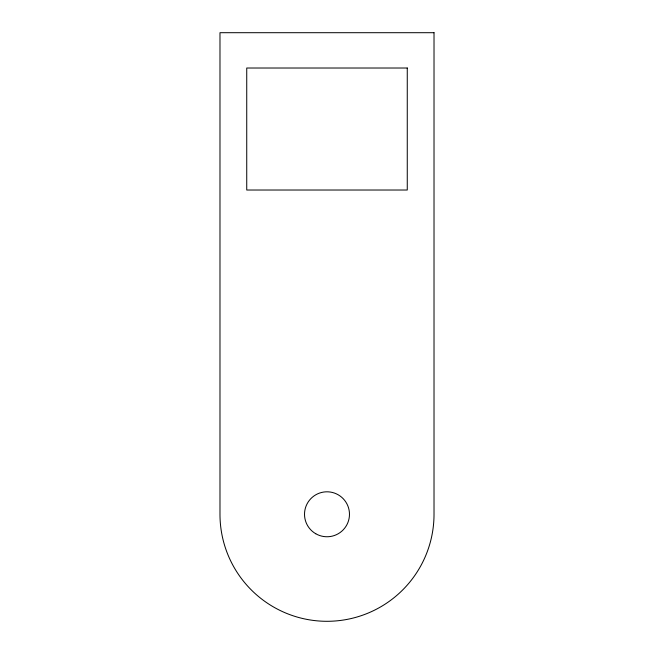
<?xml version="1.0" encoding="UTF-8"?>
<svg xmlns="http://www.w3.org/2000/svg" width="654" height="654" viewBox="0 0 654 654"><rect width="100%" height="100%" fill="white"/><g stroke="black" fill="none" stroke-linecap="round" stroke-linejoin="round"><path stroke-width="0.98" d="M434.019 32.7L219.981 32.7L219.981 514.281A107.019 107.019 0 0 0 327 621.3A107.019 107.019 0 0 0 434.019 514.281L434.019 32.7M407.262 68.016L246.738 68.016L246.738 190.02L407.262 190.02L407.262 68.016M315.759 533.746A22.473 22.473 0 0 0 349.473 514.281A22.473 22.473 0 0 0 315.759 494.816A22.473 22.473 0 0 0 315.759 533.746"/></g></svg>
